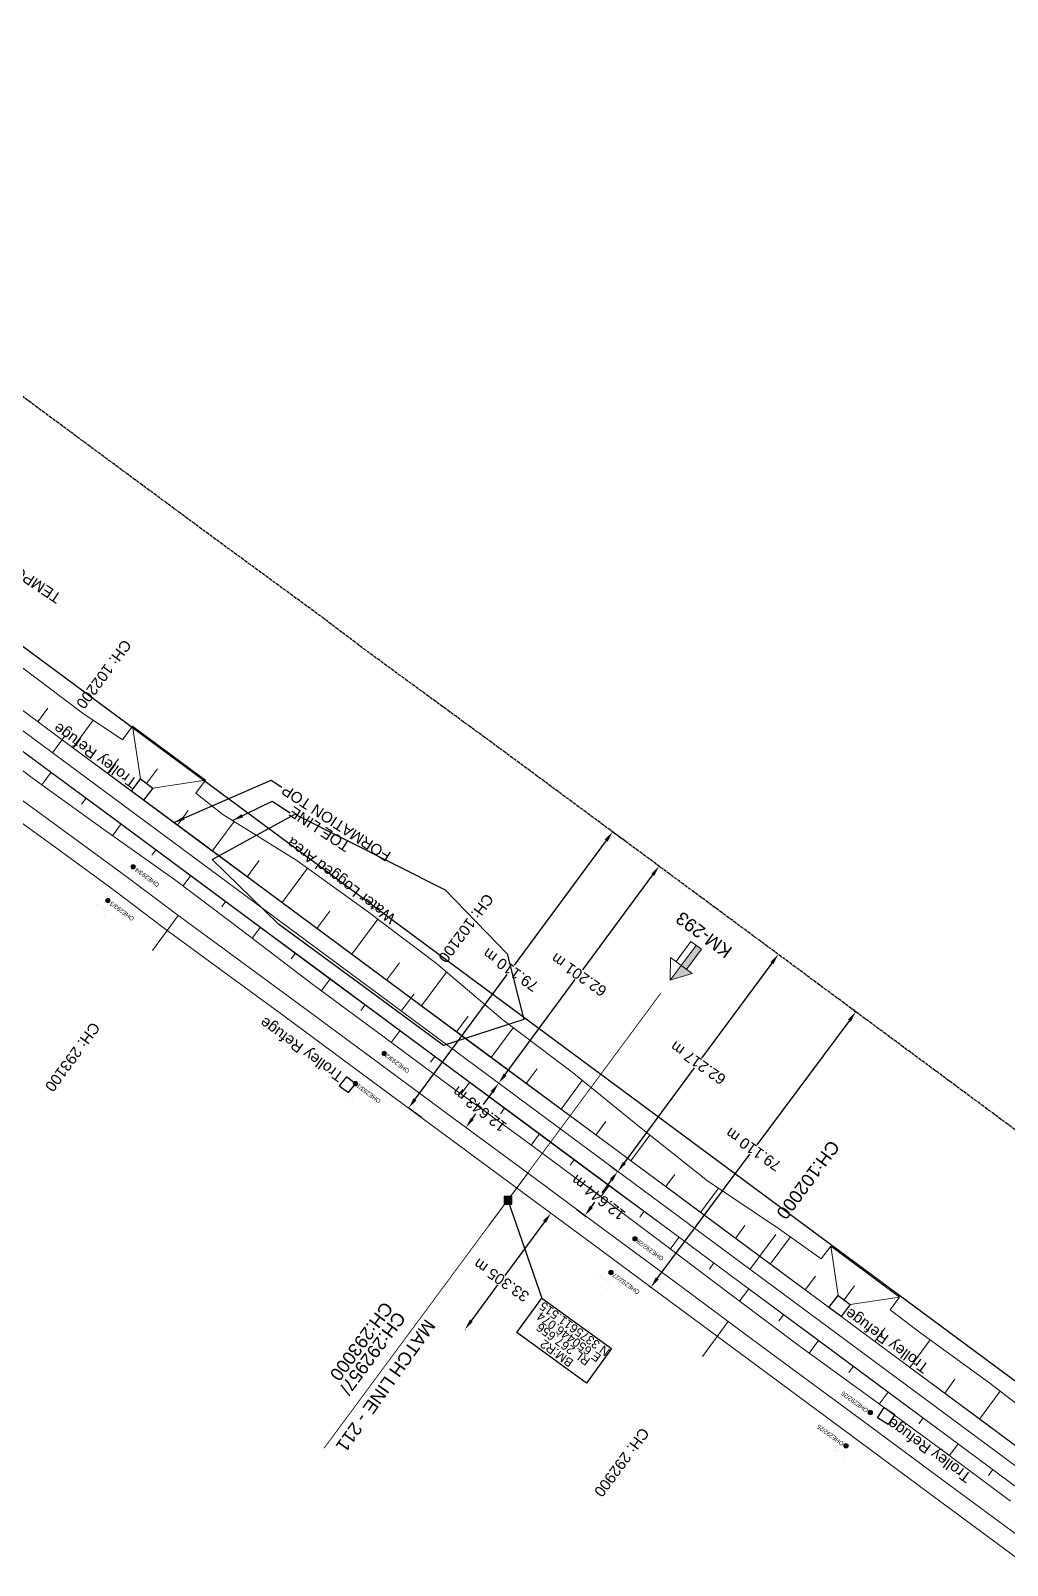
# Model space of a CAD drawing. Header units: metres. Extents: x 644418 to 1306172, y 3366650 to 6747308.
# Drawn here: x 650336.1 to 650561.2, y 3375527.4 to 3375881 of the extents above; entities that cross this region are included whole.
import ezdxf
from ezdxf.enums import TextEntityAlignment as Align

# ---------------------------------------------------------------- set-up
doc = ezdxf.new("R2010")
doc.units = ezdxf.units.M
doc.header["$MEASUREMENT"] = 0
doc.linetypes.add('CENTER', pattern=[2, 1.25, -0.25, 0.25, -0.25])
doc.linetypes.add('PHANTOM2', pattern=[1.25, 0.625, -0.125, 0.125, -0.125, 0.125, -0.125])
doc.layers.get('Defpoints').update_dxf_attribs({"lineweight": 0})
for name, color, linetype in [('Bench_Mark', 7, 'Continuous'), ('DFCC Boundary', 6, 'CENTER'), ('Dimension', 10, 'Continuous'), ('MATCH LINE', 7, 'Continuous'), ('PROPOSED DFCC FORMATION LINE', 187, 'Continuous'), ('PROPOSED FORMATION LINE - PLAN', 187, 'Continuous'), ('STYLEREMARK', 251, 'Continuous'), ('TOPO_TEXT', 251, 'Continuous'), ('Trolley Refuse', 10, 'Continuous'), ('TROLLEY_STAND', 7, 'Continuous'), ('WATER_LOGGED_AREA', 5, 'Continuous')]:
    doc.layers.add(name, color=color, linetype=linetype)
for name, color, linetype, lineweight in [('BOUNDARY DIMENTION', 10, 'Continuous', 0), ('Existing Chainage', 7, 'Continuous', 0), ('Existing IR Track', 143, 'Continuous', 0), ('Existing Railway Boundary', 7, 'CENTER', 0), ('KM STONE', 7, 'Continuous', 0), ('OHE MAST', 8, 'Continuous', 0), ('OHE MAST TEXT', 8, 'Continuous', 0), ('Proposed Chainage', 10, 'Continuous', 0), ('PROPOSED DFCC TOE LINE', 239, 'Continuous', 0), ('PROPOSED DFCC TOE SLOPES', 239, 'Continuous', 0), ('PROPOSED DFCC TRACK', 1, 'Continuous', 0), ('TEMPORARY CONNECTION', 6, 'Continuous', 0)]:
    doc.layers.add(name, color=color, linetype=linetype, lineweight=lineweight)
doc.styles.get("Standard").update_dxf_attribs({"font": 'arial.ttf'})
doc.styles.add('Style-Arial', font='arial.ttf')
doc.dimstyles.new('DIM', dxfattribs={"dimtxt": 2.5, "dimasz": 2.5, "dimexe": 0.18, "dimexo": 0.0625, "dimgap": 0.09, "dimtad": 0, "dimtih": 1, "dimtoh": 1, "dimdec": 3, "dimzin": 0, "dimdsep": 46, "dimtxsty": 'Standard', "dimcen": 0.09, "dimadec": 0, "dimazin": 0, "dimtfac": 1, "dimtdec": 3, "dimtofl": 0, "dimtmove": 0, "dimatfit": 3, "dimfxl": 1, "dimtolj": 1, "dimtzin": 0, "dimarcsym": 0})
doc.dimstyles.new('ISO-25', dxfattribs={"dimtxt": 2.5, "dimasz": 2.5, "dimexe": 1.25, "dimexo": 0.625, "dimtad": 1, "dimtxsty": 'Standard', "dimcen": 2.5, "dimadec": 0, "dimazin": 0, "dimtfac": 1, "dimtmove": 0, "dimatfit": 3, "dimfxl": 1, "dimarcsym": 0})

# ---------------------------------------------------------------- blocks, each defined once
blk = doc.blocks.new('BM')
blk.add_hatch(color=256).paths.add_polyline_path([(-0.88, 0.88), (-0.88, -0.88), (0.88, -0.88), (0.88, 0.88)])
for p, q in [((0.88, 0.88), (-0.88, 0.88)), ((-0.88, 0.88), (-0.88, -0.88)), ((0.88, -0.88), (0.88, 0.88)), ((-0.88, -0.88), (0.88, -0.88))]:
    blk.add_line(p, q)
blk = doc.blocks.new('OHE MAST')
h = blk.add_hatch(color=256)
edge = h.paths.add_edge_path()
edge.add_arc((0, 0), 0.514, 0, 360)
at = {"const_width": 0.01, "flags": 128}
for points in [[(1.5, 3.5), (1.5, 2), (-1.5, 2), (-1.5, 3.5)], [(0, 2), (0, 0)]]:
    blk.add_lwpolyline(points, dxfattribs=at)
blk.add_circle((0, 0), 0.514)
blk = doc.blocks.new('KM POST PLAN')
at = {"extrusion": (0, 0, -1)}
h = blk.add_hatch(color=256, dxfattribs=at)
h.paths.add_polyline_path([(0, -20), (0, -8.47), (3, -8.47), (3, -20)])
h.paths.add_polyline_path([(0, -8.47), (0, 0), (6.25, -8.47), (3, -8.47)], flags=16)
at = {"flags": 128}
for points in [[(0, 0), (-6.25, -8.47), (6.25, -8.47)], [(0, 0), (0, -20)], [(0, 0), (6.25, -8.47)], [(3, -8.47), (3, -20), (-3, -20), (-3, -8.47)]]:
    blk.add_lwpolyline(points, dxfattribs=at)
at = {"style": 'Style-Arial'}
blk.add_attdef('KM-POST', text='', height=6, dxfattribs=at).set_placement((0, -26, -263.95), align=Align.MIDDLE_CENTER)
blk = doc.blocks.new('*D1762')
at = {"layer": 'Defpoints', "color": 0, "transparency": 16777216}
for p in [(650443.93, 3375638.48), (650443.93, 3375638.48), (650436.41, 3375628.32)]:
    blk.add_point(p, dxfattribs=at)
at = {"layer": 'Dimension', "color": 0, "lineweight": -2, "transparency": 16777216}
for p, q in [((650442.45, 3375636.47), (650440.34, 3375633.62)), ((650443.98, 3375638.44), (650444.08, 3375638.37)), ((650437.9, 3375630.33), (650438.71, 3375631.42)), ((650436.46, 3375628.28), (650436.56, 3375628.21))]:
    blk.add_line(p, q, dxfattribs=at)
at = {"layer": 'Dimension', "color": 0, "transparency": 16777216}
for points in [[(650442.11, 3375636.72), (650442.78, 3375636.22), (650443.93, 3375638.48)], [(650437.56, 3375630.58), (650438.23, 3375630.08), (650436.41, 3375628.32)]]:
    blk.add_solid(points, dxfattribs=at)
at = {"layer": 'Dimension', "color": 0, "lineweight": 0, "transparency": 16777216, "insert": (650439.52, 3375632.52), "char_height": 2.5, "attachment_point": 5, "rotation": 142}
blk.add_mtext('\\A1;12.643 m', dxfattribs=at)
blk = doc.blocks.new('*D1730')
at = {"layer": 'Defpoints', "color": 0, "transparency": 16777216}
for p in [(650469.42, 3375619.61), (650471.37, 3375618.17), (650461.9, 3375609.45)]:
    blk.add_point(p, dxfattribs=at)
at = {"layer": 'Dimension', "color": 0, "lineweight": -2, "transparency": 16777216}
for p, q in [((650469.47, 3375619.58), (650471.51, 3375618.07)), ((650469.88, 3375616.17), (650467.74, 3375613.27)), ((650461.95, 3375609.41), (650463.99, 3375607.9)), ((650465.33, 3375610.02), (650466.11, 3375611.07))]:
    blk.add_line(p, q, dxfattribs=at)
at = {"layer": 'Dimension', "color": 0, "transparency": 16777216}
for points in [[(650469.55, 3375616.41), (650470.22, 3375615.92), (650471.37, 3375618.17)], [(650465, 3375610.27), (650465.67, 3375609.77), (650463.85, 3375608.01)]]:
    blk.add_solid(points, dxfattribs=at)
at = {"layer": 'Dimension', "color": 0, "lineweight": 0, "transparency": 16777216, "insert": (650466.92, 3375612.17), "char_height": 2.5, "attachment_point": 5, "rotation": 142}
blk.add_mtext('\\A1;12.644 m', dxfattribs=at)
blk = doc.blocks.new('*D1568')
at = {"layer": 'Defpoints', "color": 0, "linetype": 'ByBlock', "ltscale": 0.5, "transparency": 16777216}
for p in [(650455.98, 3375608.54), (650455.98, 3375608.54), (650436.16, 3375581.78)]:
    blk.add_point(p, dxfattribs=at)
at = {"layer": 'Existing Railway Boundary', "color": 0, "linetype": 'ByBlock', "lineweight": -2, "ltscale": 0.5, "transparency": 16777216}
for p, q in [((650455.93, 3375608.58), (650455.83, 3375608.65)), ((650454.49, 3375606.54), (650445.38, 3375594.22)), ((650437.65, 3375583.78), (650443.75, 3375592.03)), ((650436.21, 3375581.74), (650436.31, 3375581.67))]:
    blk.add_line(p, q, dxfattribs=at)
at = {"layer": 'Existing Railway Boundary', "color": 0, "linetype": 'ByBlock', "ltscale": 0.5, "transparency": 16777216}
for points in [[(650454.16, 3375606.78), (650454.83, 3375606.29), (650455.98, 3375608.54)], [(650437.32, 3375584.03), (650437.99, 3375583.54), (650436.16, 3375581.78)]]:
    blk.add_solid(points, dxfattribs=at)
at = {"layer": 'Existing Railway Boundary', "color": 0, "linetype": 'ByBlock', "ltscale": 0.5, "transparency": 16777216, "insert": (650444.57, 3375593.13), "char_height": 2.5, "attachment_point": 5, "rotation": 145}
blk.add_mtext('\\A1;33.305 m', dxfattribs=at)
blk = doc.blocks.new('*D1627')
at = {"layer": 'BOUNDARY DIMENTION', "color": 0, "lineweight": -2, "transparency": 16777216}
for p, q in [((650506.9, 3375666.17), (650490.72, 3375644.26)), ((650508.44, 3375668.14), (650508.53, 3375668.07)), ((650472.91, 3375620.15), (650489.09, 3375642.06)), ((650471.47, 3375618.1), (650471.56, 3375618.03))]:
    blk.add_line(p, q, dxfattribs=at)
at = {"layer": 'BOUNDARY DIMENTION', "color": 0, "transparency": 16777216}
for points in [[(650506.57, 3375666.42), (650507.24, 3375665.92), (650508.39, 3375668.18)], [(650472.57, 3375620.4), (650473.24, 3375619.9), (650471.42, 3375618.14)]]:
    blk.add_solid(points, dxfattribs=at)
at = {"layer": 'Defpoints', "color": 0, "transparency": 16777216}
for p in [(650508.39, 3375668.18), (650508.39, 3375668.18), (650471.42, 3375618.14)]:
    blk.add_point(p, dxfattribs=at)
at = {"layer": 'BOUNDARY DIMENTION', "color": 0, "transparency": 16777216, "insert": (650489.9, 3375643.16), "char_height": 2.5, "attachment_point": 5, "rotation": 145}
blk.add_mtext('\\A1;62.217 m', dxfattribs=at)
blk = doc.blocks.new('*D1773')
at = {"layer": 'BOUNDARY DIMENTION', "color": 0, "lineweight": -2, "transparency": 16777216}
for p, q in [((650479.43, 3375686.48), (650463.24, 3375664.59)), ((650480.97, 3375688.46), (650481.06, 3375688.39)), ((650445.42, 3375640.49), (650461.61, 3375662.39)), ((650443.98, 3375638.44), (650444.08, 3375638.37))]:
    blk.add_line(p, q, dxfattribs=at)
at = {"layer": 'BOUNDARY DIMENTION', "color": 0, "transparency": 16777216}
for points in [[(650479.1, 3375686.73), (650479.77, 3375686.23), (650480.92, 3375688.49)], [(650445.08, 3375640.74), (650445.75, 3375640.24), (650443.93, 3375638.48)]]:
    blk.add_solid(points, dxfattribs=at)
at = {"layer": 'Defpoints', "color": 0, "transparency": 16777216}
for p in [(650480.92, 3375688.49), (650480.92, 3375688.49), (650443.93, 3375638.48)]:
    blk.add_point(p, dxfattribs=at)
at = {"layer": 'BOUNDARY DIMENTION', "color": 0, "transparency": 16777216, "insert": (650462.43, 3375663.49), "char_height": 2.5, "attachment_point": 5, "rotation": 145}
blk.add_mtext('\\A1;62.201 m', dxfattribs=at)
blk = doc.blocks.new('*D1890')
at = {"layer": 'Defpoints', "color": 0, "linetype": 'Continuous', "ltscale": 0.5, "transparency": 16777216}
for p in [(650525.78, 3375655.3), (650526.26, 3375654.95), (650478.52, 3375591.86)]:
    blk.add_point(p, dxfattribs=at)
at = {"layer": 'DFCC Boundary', "color": 0, "linetype": 'Continuous', "lineweight": -2, "ltscale": 0.5, "transparency": 16777216}
for p, q in [((650525.83, 3375655.27), (650526.4, 3375654.84)), ((650524.76, 3375652.95), (650503.44, 3375624.33)), ((650480.49, 3375593.51), (650501.81, 3375622.13)), ((650478.57, 3375591.82), (650479.14, 3375591.4))]:
    blk.add_line(p, q, dxfattribs=at)
at = {"layer": 'DFCC Boundary', "color": 0, "linetype": 'Continuous', "ltscale": 0.5, "transparency": 16777216}
for points in [[(650524.43, 3375653.2), (650525.1, 3375652.7), (650526.26, 3375654.95)], [(650480.16, 3375593.76), (650480.83, 3375593.26), (650479, 3375591.51)]]:
    blk.add_solid(points, dxfattribs=at)
at = {"layer": 'DFCC Boundary', "color": 0, "linetype": 'Continuous', "ltscale": 0.5, "transparency": 16777216, "insert": (650502.63, 3375623.23), "char_height": 2.5, "attachment_point": 5, "rotation": 145}
blk.add_mtext('\\A1;79.110 m', dxfattribs=at)
blk = doc.blocks.new('*D1894')
at = {"layer": 'Defpoints', "color": 0, "linetype": 'Continuous', "ltscale": 0.5, "transparency": 16777216}
for p in [(650470.2, 3375696.41), (650473.21, 3375694.19), (650426.19, 3375630.57)]:
    blk.add_point(p, dxfattribs=at)
at = {"layer": 'DFCC Boundary', "color": 0, "linetype": 'Continuous', "lineweight": -2, "ltscale": 0.5, "transparency": 16777216}
for p, q in [((650473.16, 3375694.23), (650470.06, 3375696.52)), ((650468.71, 3375694.4), (650447.5, 3375665.7)), ((650424.67, 3375634.8), (650445.88, 3375663.51)), ((650426.14, 3375630.61), (650423.04, 3375632.9))]:
    blk.add_line(p, q, dxfattribs=at)
at = {"layer": 'DFCC Boundary', "color": 0, "linetype": 'Continuous', "ltscale": 0.5, "transparency": 16777216}
for points in [[(650468.38, 3375694.65), (650469.05, 3375694.16), (650470.2, 3375696.41)], [(650424.33, 3375635.05), (650425, 3375634.56), (650423.18, 3375632.79)]]:
    blk.add_solid(points, dxfattribs=at)
at = {"layer": 'DFCC Boundary', "color": 0, "linetype": 'Continuous', "ltscale": 0.5, "transparency": 16777216, "insert": (650446.69, 3375664.6), "char_height": 2.5, "attachment_point": 5, "rotation": 145}
blk.add_mtext('\\A1;79.110 m', dxfattribs=at)

msp = doc.modelspace()

# ---------------------------------------------------------------- linework, layer by layer
at = {"layer": 'DFCC Boundary', "ltscale": 0.5, "flags": 128}
msp.add_lwpolyline([(655695.597, 3371812.1897), (655640.8822, 3371912.823), (655580.0449, 3371996.7158), (655509.7792, 3372062.0857), (655426.9534, 3372113.9756), (655342.6069, 3372167.9462), (655257.8854, 3372221.2222), (655173.2688, 3372275.363), (655087.3459, 3372327.2788), (655002.8598, 3372380.6107), (654914.5097, 3372429.9473), (654741.1355, 3372529.4419), (654650.033, 3372576.4159), (654568.6995, 3372626.155), (654571.9877, 3372630.6369), (654391.4686, 3372756.327), (654377.1337, 3372736.8494), (654004.4289, 3373016.6995), (654007.7887, 3373020.6424), (653690.5739, 3373253.6486), (653690.5425, 3373253.6059), (653433.8132, 3373453.1485), (653440.7668, 3373462.5592), (653208.8394, 3373636.5534), (653216.1698, 3373646.5105), (653142.1983, 3373700.8896), (653053.6963, 3373771.1122), (652994.4341, 3373810.5255), (652929.3691, 3373859.5713), (652860.9168, 3373902.1103), (652749.6028, 3373984.4705), (652631.2396, 3374070.7175), (652636.2281, 3374078.1704), (652537.912, 3374145.7283), (652392.904, 3374241.2711), (652388.7719, 3374235.6812), (652308.569, 3374304.8076), (652315.9256, 3374314.7669), (652103.9815, 3374448.7876), (652083.1937, 3374464.1943), (652072.7494, 3374471.9329), (652052.3219, 3374487.0684), (652038.1897, 3374497.5387), (652024.0173, 3374508.0388), (652009.8347, 3374518.5254), (651995.6683, 3374529), (651981.7515, 3374539.2836), (651967.8828, 3374549.5317), (651954.6903, 3374559.2866), (651941.4997, 3374569.04), (651923.9377, 3374582.0168), (651906.3215, 3374595.0337), (651892.0868, 3374605.5547), (651877.7985, 3374616.1153), (651861.6288, 3374628.0564), (651845.5071, 3374639.9619), (651829.5757, 3374651.7544), (651824.7911, 3374655.296), (651813.6747, 3374663.5244), (651797.4592, 3374675.4968), (651792.6217, 3374679.0685), (651809.3453, 3374701.6999), (651798.0335, 3374710.0518), (651782.3495, 3374721.6444), (651766.6655, 3374733.2369), (651750.5163, 3374745.1875), (651734.3118, 3374757.179), (651717.3274, 3374769.6994), (651700.4625, 3374782.1317), (651684.6001, 3374793.8578), (651668.5938, 3374805.6902), (651652.6806, 3374817.4203), (651636.8173, 3374829.1137), (651620.9269, 3374840.8662), (651604.9647, 3374852.6718), (651588.7459, 3374864.6312), (651572.5882, 3374876.5455), (651556.6943, 3374888.2868), (651540.8409, 3374899.9983), (651524.5553, 3374912.0488), (651508.2568, 3374924.109), (651492.7938, 3374935.5157), (651477.3997, 3374946.8715), (651461.3291, 3374958.7436), (651445.2311, 3374970.6359), (651429.3555, 3374982.3615), (651413.4375, 3374994.1184), (651396.6322, 3375006.522), (651379.7761, 3375018.963), (651363.6644, 3375030.8565), (651352.7728, 3375038.8965), (651331.6522, 3375054.4784), (651315.7738, 3375066.1947), (651299.7306, 3375078.0412), (651283.6239, 3375089.9346), (651273.9044, 3375097.1057), (651264.2377, 3375104.2378), (651243.4187, 3375119.6324), (651222.5077, 3375135.095), (651201.5462, 3375150.5784), (651180.4926, 3375166.1298), (651161.7365, 3375179.9701), (651143.0969, 3375193.7244), (651126.6442, 3375205.9373), (651110.0563, 3375218.2505), (651088.7204, 3375233.9244), (651067.5473, 3375249.4788), (651049.4448, 3375262.8672), (651031.0656, 3375276.4601), (651013.3004, 3375289.5618), (650995.6557, 3375302.5748), (650975.556, 3375317.4171), (650955.4878, 3375332.2363), (650948.8014, 3375337.1771), (650951.4372, 3375340.7501), (650937.0874, 3375351.3535), (650916.0918, 3375366.8677), (650897.9224, 3375380.2929), (650879.805, 3375393.6796), (650866.8386, 3375403.2309), (650853.9116, 3375412.7532), (650835.5886, 3375426.289), (650817.2946, 3375439.8035), (650797.968, 3375454.1206), (650778.7222, 3375468.3781), (650760.7655, 3375481.6337), (650742.8011, 3375494.8949), (650723.0807, 3375509.4255), (650703.3693, 3375523.9495), (650688.6613, 3375534.8372), (650673.8463, 3375545.804), (650653.7938, 3375560.6295), (650633.6894, 3375575.4932), (650612.6421, 3375591.0542), (650592.0153, 3375606.3042), (650570.0328, 3375622.5591), (650548.5001, 3375638.4814), (650530.5234, 3375651.793), (650512.3606, 3375665.2423), (650494.7465, 3375678.2665), (650476.9008, 3375691.462), (650459.2976, 3375704.4721), (650441.3132, 3375717.7633), (650427.1261, 3375728.1319), (650413.8099, 3375737.864), (650402.677, 3375746.2697), (650389.8486, 3375755.6668), (650377.7322, 3375764.5425), (650360.7275, 3375777.1141), (650343.7744, 3375789.6482), (650325.0342, 3375803.5254), (650306.3109, 3375817.39), (650287.6225, 3375831.2124), (650268.717, 3375845.1957), (650250.337, 3375858.8009), (650231.8256, 3375872.5033), (650215.4559, 3375884.6355), (650199.261, 3375896.6381), (650189.9351, 3375903.5429), (650184.6476, 3375907.4517), (650170.3331, 3375918.0338), (650153.2211, 3375930.7288), (650135.9365, 3375943.5518), (650119.2313, 3375955.9159), (650102.3769, 3375968.3905), (650085.2738, 3375981.0461), (650068.2078, 3375993.6742), (650052.7787, 3376005.1011), (650037.4384, 3376016.4621), (650022.1728, 3376027.766), (650006.9632, 3376039.0283), (649974.7512, 3376062.8762), (649961.4537, 3376072.7117), (649948.2091, 3376082.508), (649944.476, 3376085.2722), (649918.728, 3376050.5341), (649909.4316, 3376057.4177), (649896.4092, 3376067.0604), (649893.7832, 3376069.0128), (649891.1645, 3376070.9437), (649888.4639, 3376072.9569), (649875.744, 3376082.3694), (649867.5551, 3376088.4016), (649853.4118, 3376098.8745), (649839.2513, 3376109.3603), (649829.0749, 3376116.9005), (649827.2194, 3376118.2675), (649818.0867, 3376125.0366), (649808.8566, 3376131.8779), (649793.2502, 3376143.4201), (649777.6288, 3376154.9733), (649763.6321, 3376165.3144), (649749.5741, 3376175.7007), (649733.9228, 3376187.2754), (649718.3343, 3376198.8036), (649705.3241, 3376208.4391), (649692.3703, 3376218.0327), (649678.0208, 3376228.6769), (649663.5747, 3376239.3366), (649646.4625, 3376252.0623), (649634.6272, 3376260.744), (649624.9192, 3376267.9946), (649615.0208, 3376275.3876), (649599.9831, 3376286.4834), (649588.9857, 3376294.598), (649590.032, 3376296.0132), (649586.1685, 3376298.8639), (649569.3593, 3376311.3207), (649552.641, 3376323.7102), (649537.2353, 3376335.0739), (649521.9792, 3376346.327), (649506.2408, 3376358.0035), (649490.3575, 3376369.7875), (649475.7578, 3376380.5673), (649461.1933, 3376391.3211), (649445.4753, 3376402.9572), (649429.8494, 3376414.5253), (649414.4906, 3376425.9209), (649378.3483, 3376452.6365), (649368.4603, 3376459.9984), (649352.6509, 3376471.6682), (649336.6992, 3376483.4434), (649322.3941, 3376494.1037), (649307.6557, 3376505.0862), (649290.8736, 3376517.4208), (649273.972, 3376529.8435), (649258.1992, 3376541.4854), (649242.2966, 3376553.2232), (649226.5432, 3376564.8634), (649210.8826, 3376576.435), (649195.2207, 3376588.0769), (649179.5326, 3376599.7383), (649164.9134, 3376610.5118), (649150.5177, 3376621.1205), (649135.415, 3376632.3287), (649120.2337, 3376643.5954), (649107.8929, 3376652.6743), (649095.5927, 3376661.7234), (649079.5687, 3376673.5769), (649063.4846, 3376685.4748), (649046.5651, 3376697.9756), (649029.6506, 3376710.4727), (649013.3465, 3376722.5351), (648996.9805, 3376734.6431), (648980.3936, 3376746.8979), (648963.6626, 3376759.259), (648946.7453, 3376771.7643), (648929.6945, 3376784.3682), (648913.5118, 3376796.3614), (648897.2206, 3376808.435), (648876.2496, 3376823.9678), (648855.1325, 3376839.6089), (648839.3985, 3376851.2044), (648823.6596, 3376862.8037), (648806.187, 3376875.7235), (648788.7814, 3376888.5937), (648772.4766, 3376900.6763), (648756.1277, 3376912.7915), (648748.6058, 3376918.3049), (648733.321, 3376929.6306), (648718.1841, 3376940.8501), (648694.1574, 3376958.9078), (648686.9154, 3376964.1595), (648685.9321, 3376964.8321), (648667.95, 3376978.2197), (648649.3198, 3376992.1471), (648633.5557, 3377003.8368), (648617.684, 3377015.6038), (648613.3865, 3377018.7718), (648613.1308, 3377018.4261), (648605.39, 3377024.1325), (648593.439, 3377032.9404), (648576.5994, 3377045.3816), (648559.8787, 3377057.7351), (648542.9247, 3377070.3132), (648525.9483, 3377082.908), (648511.3109, 3377093.7409), (648496.5572, 3377104.6599), (648477.562, 3377118.7172), (648458.5464, 3377132.7896), (648451.3349, 3377138.2101), (648435.5918, 3377149.862), (648422.1096, 3377159.9046), (648408.3664, 3377170.0637), (648394.6863, 3377180.1761), (648381.6588, 3377189.818), (648368.6059, 3377199.4787), (648354.1188, 3377210.196), (648339.6473, 3377220.9017), (648325.8166, 3377231.1386), (648311.9735, 3377241.3853), (648297.2469, 3377252.2824), (648283.6168, 3377262.3688), (648282.6002, 3377260.9951), (648281.5015, 3377261.8082), (648268.446, 3377271.4578), (648255.3849, 3377281.1115), (648243.3023, 3377290.0413), (648231.5826, 3377298.7116), (648230.1246, 3377299.843), (648216.137, 3377310.1827), (648202.3989, 3377320.3379), (648187.9045, 3377331.0225), (648173.4524, 3377341.7035), (648159.964, 3377351.7009), (648146.3755, 3377361.7726), (648132.3698, 3377372.1252), (648118.3132, 3377382.5155), (648104.5683, 3377392.6752), (648090.8453, 3377402.8186), (648079.0331, 3377411.5788), (648067.1746, 3377420.3734), (648052.1864, 3377431.461), (648037.1291, 3377442.5999), (648023.4384, 3377452.7367), (648009.6421, 3377462.9518), (647998.5681, 3377471.1475), (647977.6651, 3377486.6371), (647970.8013, 3377491.7424), (647954.3046, 3377504.0127), (647940.5645, 3377514.1537), (647927.1436, 3377524.0583), (647912.5029, 3377534.9198), (647897.7662, 3377545.8524), (647883.3488, 3377556.5286), (647868.9785, 3377567.1699), (647855.3948, 3377577.2425), (647841.7032, 3377587.3948), (647828.8284, 3377596.8277), (647815.9828, 3377606.2395), (647798.869, 3377618.9232), (647787.996, 3377626.9816), (647769.1212, 3377640.9619), (647756.6675, 3377650.183), (647742.624, 3377660.5991), (647728.5049, 3377671.0713), (647713.635, 3377682.0926), (647698.699, 3377693.1628), (647681.9918, 3377705.517), (647665.4025, 3377717.7839), (647652.0515, 3377727.6811), (647638.8028, 3377737.5025), (647625.2604, 3377747.546), (647611.724, 3377757.585), (647601.846, 3377764.9047), (647586.5632, 3377776.2354), (647574.9107, 3377784.8659), (647552.1318, 3377801.7377), (647544.5766, 3377807.3492), (647531.2096, 3377817.2774), (647518.7824, 3377826.4783), (647506.3678, 3377835.6698), (647493.0662, 3377845.5438), (647479.7149, 3377855.4547), (647466.3541, 3377865.3556), (647452.9886, 3377875.26), (647440.1702, 3377884.755), (647427.3392, 3377894.2595), (647421.9004, 3377898.2902), (647422.4016, 3377898.9655), (647413.1507, 3377905.8213), (647398.5546, 3377916.6386), (647385.2867, 3377926.4568), (647372.1159, 3377936.2032), (647357.4127, 3377947.1112), (647351.2811, 3377951.6601), (647330.0092, 3377967.4105), (647317.4471, 3377976.6964), (647304.414, 3377986.3606), (647291.335, 3377996.0589), (647278.7541, 3378005.3917), (647266.0777, 3378014.7954), (647252.9457, 3378024.4462), (647239.9839, 3378033.9719), (647225.7512, 3378044.5255), (647211.5179, 3378055.0796), (647196.511, 3378066.208), (647181.4966, 3378077.3419), (647167.7872, 3378087.5064), (647154.0498, 3378097.6917), (647140.7668, 3378107.5414), (647127.4862, 3378117.3893), (647113.2521, 3378127.9375), (647099.0375, 3378138.4713), (647085.0268, 3378148.8592), (647070.9977, 3378159.2608), (647056.5444, 3378169.9697), (647042.0873, 3378180.6814), (647027.5624, 3378191.4464), (647013.0728, 3378202.1851), (646999.864, 3378211.9684), (646986.6741, 3378221.7376), (646973.6148, 3378231.4185), (646960.4875, 3378241.1499), (646945.7953, 3378252.0414), (646931.0256, 3378262.9902), (646930.6274, 3378263.2852), (646951.9475, 3378292.0562)], dxfattribs=at)
at = {"layer": 'Existing Chainage', "color": 0, "linetype": 'Continuous', "lineweight": 13, "flags": 128}
for points in [[(650364.2029, 3375669.0399), (650370.1144, 3375677.1056)], [(650441.7036, 3375605.7398), (650450.6277, 3375617.7964)], [(650490.887, 3375575.5648), (650496.8348, 3375583.6037)]]:
    msp.add_lwpolyline(points, dxfattribs=at)
at = {"layer": 'Existing IR Track', "flags": 128}
for points in [[(650332.2374, 3375705.1021), (650345.6382, 3375695.2738), (650358.3057, 3375685.9832), (650369.366, 3375677.6529), (650382.975, 3375667.6797), (650396.8772, 3375657.4917), (650414.8076, 3375644.2656), (650432.2636, 3375631.3891), (650450.245, 3375618.0796), (650467.602, 3375605.2323), (650485.9773, 3375591.6368), (650504.292, 3375578.0863), (650525.5467, 3375562.3919), (650547.7579, 3375545.9911), (650568.1892, 3375530.8996)], [(650330.8425, 3375700.8261), (650343.0993, 3375691.8476), (650355.4653, 3375682.7892), (650366.6327, 3375674.3574), (650380.4468, 3375664.2614), (650394.4639, 3375654.0171), (650412.279, 3375640.851), (650429.8808, 3375627.8419), (650447.7124, 3375614.657), (650465.3264, 3375601.6328), (650483.4453, 3375588.2159), (650501.4219, 3375574.9044), (650522.9974, 3375558.9504), (650544.9799, 3375542.6955), (650565.6116, 3375527.4419)]]:
    msp.add_lwpolyline(points, dxfattribs=at)
at = {"layer": 'MATCH LINE', "linetype": 'PHANTOM2', "ltscale": 15, "const_width": 0.2}
msp.add_lwpolyline([(650481.2569, 3375659.1767), (650403.7039, 3375554.4017)], dxfattribs=at)
at = {"layer": 'Proposed Chainage', "lineweight": 0, "flags": 128}
for points in [[(650344.0731, 3375718.6111), (650341.0985, 3375714.5922)], [(650424.4521, 3375659.1198), (650421.4775, 3375655.1009)], [(650507.8057, 3375603.6474), (650501.8565, 3375595.6095)]]:
    msp.add_lwpolyline(points, dxfattribs=at)
at = {"layer": 'PROPOSED DFCC FORMATION LINE', "lineweight": 0, "flags": 128}
for points in [[(650568.3907, 3375551.0307), (650552.3149, 3375562.929), (650536.2391, 3375574.8272), (650520.1633, 3375586.7255), (650504.0875, 3375598.6238), (650488.0117, 3375610.522), (650471.9359, 3375622.4203), (650455.8601, 3375634.3185), (650439.7843, 3375646.2168), (650423.7085, 3375658.1151), (650407.6327, 3375670.0133), (650391.5569, 3375681.9116), (650375.4811, 3375693.8099), (650359.4053, 3375705.7081), (650343.3295, 3375717.6064), (650327.2537, 3375729.5046)], [(650327.2834, 3375729.5448), (650343.3592, 3375717.6466), (650359.435, 3375705.7483), (650375.5108, 3375693.85), (650391.5866, 3375681.9518), (650407.6624, 3375670.0535), (650423.7382, 3375658.1553), (650439.814, 3375646.257), (650455.8898, 3375634.3587), (650471.9656, 3375622.4605), (650488.0414, 3375610.5622), (650504.1172, 3375598.6639), (650520.193, 3375586.7657), (650536.2688, 3375574.8674), (650552.3446, 3375562.9692), (650568.4204, 3375551.0709)], [(650563.8991, 3375544.9621), (650547.8233, 3375556.8604), (650531.7475, 3375568.7586), (650515.6717, 3375580.6569), (650499.5959, 3375592.5551), (650483.5201, 3375604.4534), (650467.4443, 3375616.3517), (650451.3685, 3375628.2499), (650435.2927, 3375640.1482), (650419.2169, 3375652.0465), (650403.1411, 3375663.9447), (650387.0653, 3375675.843), (650370.9895, 3375687.7412), (650354.9137, 3375699.6395), (650338.8379, 3375711.5378), (650322.7621, 3375723.436)], [(650563.9288, 3375545.0023), (650547.853, 3375556.9005), (650531.7772, 3375568.7988), (650515.7014, 3375580.6971), (650499.6256, 3375592.5953), (650483.5498, 3375604.4936), (650467.474, 3375616.3919), (650451.3982, 3375628.2901), (650435.3224, 3375640.1884), (650419.2466, 3375652.0866), (650403.1708, 3375663.9849), (650387.095, 3375675.8832), (650371.0192, 3375687.7814), (650354.9434, 3375699.6797), (650338.8676, 3375711.578), (650322.7918, 3375723.4762)]]:
    msp.add_lwpolyline(points, dxfattribs=at)
at = {"layer": 'PROPOSED DFCC TOE LINE', "lineweight": 0, "flags": 128}
for points in [[(650332.0043, 3375735.9232), (650347.9346, 3375723.8284), (650357.2538, 3375717.6375), (650359.5759, 3375720.7748), (650376.3944, 3375708.3269), (650374.1537, 3375705.2995), (650380.3843, 3375700.4347), (650397.4108, 3375689.8209), (650413.6399, 3375678.1298), (650429.5893, 3375666.0607), (650444.8677, 3375653.0851), (650460.8484, 3375641.0584), (650476.389, 3375628.437), (650492.0529, 3375615.9822), (650508.6915, 3375604.8443), (650518.2971, 3375598.0166)], [(650561.8823, 3375542.2372), (650545.8621, 3375554.2106), (650529.6886, 3375565.9769), (650513.5211, 3375577.7512), (650497.4944, 3375589.7158), (650481.5351, 3375601.7715), (650465.5575, 3375613.8024), (650449.4764, 3375625.6936), (650433.2956, 3375637.45), (650417.2192, 3375649.3474), (650401.143, 3375661.2451), (650385.2259, 3375673.3579), (650369.2703, 3375685.4185), (650352.9125, 3375696.9357), (650336.7054, 3375708.6565), (650320.7524, 3375720.7208)], [(650518.2971, 3375598.0166), (650520.4611, 3375600.9404), (650536.3006, 3375589.2171), (650534.1431, 3375586.3021)], [(650534.1431, 3375586.3021), (650540.9196, 3375581.1511), (650557.1072, 3375569.4039), (650572.9689, 3375557.2164)]]:
    msp.add_lwpolyline(points, dxfattribs=at)
at = {"layer": 'PROPOSED DFCC TOE SLOPES', "linetype": 'Continuous', "lineweight": 0, "flags": 128}
for points in [[(650337.7455, 3375721.7393), (650340.0733, 3375724.8844)], [(650345.7834, 3375715.7901), (650350.4808, 3375722.1369)], [(650361.3956, 3375708.5893), (650359.5759, 3375720.7748)], [(650353.8213, 3375709.841), (650356.3212, 3375713.2187)], [(650362.8023, 3375707.5482), (650365.3022, 3375710.9259)], [(650340.8308, 3375710.1249), (650338.6846, 3375707.2252)], [(650364.2089, 3375706.5071), (650376.3944, 3375708.3269)], [(650348.8687, 3375704.1758), (650347.8284, 3375702.7703)], [(650369.8971, 3375697.9427), (650372.402, 3375701.3271)], [(650356.9066, 3375698.2267), (650354.9101, 3375695.5292)], [(650377.935, 3375691.9936), (650382.9834, 3375698.8145)], [(650364.9445, 3375692.2775), (650364.0168, 3375691.0241)], [(650385.9729, 3375686.0445), (650388.7348, 3375689.7761)], [(650372.9824, 3375686.3284), (650371.2188, 3375683.9456)], [(650394.0108, 3375680.0954), (650399.8882, 3375688.0363)], [(650381.0203, 3375680.3793), (650380.1085, 3375679.1473)], [(650402.0487, 3375674.1462), (650405.0257, 3375678.1685)], [(650410.0866, 3375668.1971), (650416.0745, 3375676.2874)], [(650389.0582, 3375674.4301), (650387.1697, 3375671.8786)], [(650397.0961, 3375668.481), (650396.1122, 3375667.1516)], [(650418.1245, 3375662.248), (650421.0869, 3375666.2504)], [(650405.134, 3375662.5319), (650403.1062, 3375659.7921)], [(650426.1624, 3375656.2988), (650431.9215, 3375664.08)], [(650413.1719, 3375656.5828), (650412.1581, 3375655.213)], [(650421.2098, 3375650.6336), (650419.1825, 3375647.8945)], [(650434.2003, 3375650.3497), (650436.8805, 3375653.971)], [(650442.2382, 3375644.4006), (650447.3071, 3375651.2493)], [(650429.2477, 3375644.6845), (650428.2342, 3375643.3151)], [(650450.2761, 3375638.4514), (650452.7868, 3375641.8437)], [(650437.2856, 3375638.7354), (650435.2716, 3375636.0143)], [(650458.314, 3375632.5023), (650463.2207, 3375639.1318)], [(650445.3235, 3375632.7862), (650444.3428, 3375631.4612)], [(650466.3519, 3375626.5532), (650468.6714, 3375629.6871)], [(650453.3614, 3375626.8371), (650451.4403, 3375624.2415)], [(650474.3898, 3375620.604), (650478.7801, 3375626.5358)], [(650461.3993, 3375620.888), (650460.44, 3375619.5919)], [(650482.4277, 3375614.6549), (650484.5198, 3375617.4816)], [(650469.4372, 3375614.9388), (650467.5087, 3375612.3332)], [(650490.4656, 3375608.7058), (650494.5927, 3375614.282)], [(650477.4751, 3375608.9897), (650476.4863, 3375607.6537)], [(650498.5035, 3375602.7567), (650500.7078, 3375605.7349)], [(650485.513, 3375603.0406), (650483.4841, 3375600.2993)], [(650506.5414, 3375596.8075), (650511.1803, 3375603.0752)], [(650522.1536, 3375589.6067), (650520.4611, 3375600.9404)], [(650493.5509, 3375597.0914), (650492.5073, 3375595.6814)], [(650514.5793, 3375590.8584), (650516.9559, 3375594.0695)], [(650501.5888, 3375591.1423), (650499.4516, 3375588.2547)], [(650523.5603, 3375588.5656), (650525.9369, 3375591.7767)], [(650524.9669, 3375587.5245), (650536.3006, 3375589.2171)], [(650509.6267, 3375585.1932), (650508.5458, 3375583.7328)], [(650530.6551, 3375578.9601), (650533.0218, 3375582.1578)], [(650517.6646, 3375579.2441), (650515.4955, 3375576.3133)], [(650538.693, 3375573.011), (650543.3906, 3375579.358)], [(650525.7025, 3375573.2949), (650524.6409, 3375571.8605)], [(650546.7309, 3375567.0619), (650549.1076, 3375570.2731)], [(650533.7404, 3375567.3458), (650531.6637, 3375564.54)], [(650554.7688, 3375561.1127), (650559.5284, 3375567.5435)], [(650541.7783, 3375561.3967), (650540.7644, 3375560.0267)], [(650549.8162, 3375555.4475), (650547.8185, 3375552.7484)], [(650557.8541, 3375549.4984), (650556.8413, 3375548.1301)]]:
    msp.add_lwpolyline(points, dxfattribs=at)
at = {"layer": 'PROPOSED DFCC TRACK', "color": 12, "flags": 128}
msp.add_lwpolyline([(652051.8841, 3374457.8117), (651483.1316, 3374869.9633), (651480.0951, 3374872.1638), (651477.0587, 3374874.3645), (651474.0227, 3374876.5656), (651470.9871, 3374878.7673), (651467.952, 3374880.9698), (651464.9177, 3374883.1733), (651461.8843, 3374885.3781), (651458.8519, 3374887.5843, -0.00144677), (651426.1699, 3374911.5196), (651423.1515, 3374913.7448), (651420.1341, 3374915.9715), (651417.1177, 3374918.1993), (651414.1019, 3374920.4282), (651411.0868, 3374922.6578), (651408.0721, 3374924.8881), (651405.0578, 3374927.1188), (651402.0435, 3374929.3497), (646816.8315, 3378323.0253)], format="xyb", dxfattribs=at)
at = {"layer": 'STYLEREMARK'}
msp.add_line((650446.074, 3375611.515), (650453.9103, 3375588.9973), dxfattribs=at)
at = {"layer": 'STYLEREMARK', "linetype": 'Continuous'}
msp.add_lwpolyline([(650448.1475, 3375581.0707), (650453.9103, 3375588.9973), (650469.9252, 3375577.3542), (650464.1625, 3375569.4276)], close=True, dxfattribs=at)
at = {"layer": 'TEMPORARY CONNECTION', "lineweight": 30, "flags": 128}
msp.add_lwpolyline([(649875.1433, 3376059.4619, 0.02078817), (649913.3305, 3376033.5833), (650035.246, 3375958.1608, -0.02078817), (650073.4332, 3375932.2822), (651423.4635, 3374933.0776, 0.00251821), (651480.3487, 3374891.4167), (651686.0505, 3374742.3529, -0.02078817), (651722.2466, 3374713.7556), (651830.9367, 3374620.2908, 0.02078817), (651867.1327, 3374591.6935)], format="xyb", dxfattribs=at)
at = {"layer": 'Trolley Refuse'}
for points in [[(650362.1267, 3375703.6939), (650359.3134, 3375705.7761), (650361.3956, 3375708.5893), (650364.2089, 3375706.5071)], [(650522.8847, 3375584.7113), (650520.0714, 3375586.7935), (650522.1536, 3375589.6067), (650524.9669, 3375587.5245)]]:
    msp.add_lwpolyline(points, close=True, dxfattribs=at)
at = {"layer": 'TROLLEY_STAND', "linetype": 'Continuous'}
for points in [[(650410.97, 3375638.392, 268.257), (650408.842, 3375639.986, 268.242), (650407.198, 3375637.927, 268.271), (650409.326, 3375636.333, 268.271)], [(650535.256, 3375562.198, 268.233), (650533.723, 3375559.863, 268.266), (650531.221, 3375561.428, 268.233), (650532.7541, 3375563.7632, 268.233)]]:
    msp.add_polyline3d(points, close=True, dxfattribs=at)
at = {"layer": 'WATER_LOGGED_AREA', "linetype": 'Continuous'}
msp.add_polyline3d([(650377.902, 3375690.071, 264.953), (650396.951, 3375700.478, 265.597), (650431.622, 3375683.076, 265.383), (650445.887, 3375668.301, 265.537), (650449.775, 3375653.1586, 265.015), (650431.229, 3375647.153, 266.068), (650412.7857, 3375660.7475, 266.1081), (650393.2031, 3375675.1452, 266.0972)], close=True, dxfattribs=at)

# ---------------------------------------------------------------- block references
at = {"layer": 'Bench_Mark'}
msp.add_blockref('BM', (650446.074, 3375611.515, 267.891), dxfattribs=at)
at = {"layer": 'KM STONE'}
ref = msp.add_blockref('KM POST PLAN', (650483.5033, 3375662.2117), dxfattribs=dict(at, xscale=0.4999999999999999, yscale=0.4999999999999999, zscale=0.4999999999999999, rotation=143.4916813243746))
ref.add_attrib('KM-POST', 'KM-293', dxfattribs={"layer": '0', "height": 3, "rotation": 143.491681, "style": 'Style-Arial'}).set_placement((650491.2375, 3375672.6607), align=Align.MIDDLE_CENTER)
at = {"layer": 'OHE MAST', "color": 2, "rotation": 143.3908318566117}
for p in [(650359.699, 3375688.37), (650353.896, 3375680.573), (650417.575, 3375645.33), (650410.937, 3375638.383), (650475.351, 3375602.645), (650469.831, 3375594.882), (650529.604, 3375562.626), (650523.99, 3375554.974)]:
    msp.add_blockref('OHE MAST', p, dxfattribs=at)

# ---------------------------------------------------------------- texts
at = {"layer": 'Existing Chainage', "color": 0, "linetype": 'Continuous', "lineweight": 0, "attachment_point": 6, "line_spacing_factor": 0.6, "style": 'Style-Arial'}
for s, insert, char_height, rotation in [('CH: 293100', (650340.2209, 3375637.0238), 2.5, 233.761357), ('CH:293000', (650406.0104, 3375570.5026), 3, 233.491681), ('CH:292957/', (650408.217, 3375567.2955), 3, 233.491681), ('CH: 292900', (650466.761, 3375543.657), 2.5, 233.503319)]:
    msp.add_mtext(s, dxfattribs=dict(at, insert=insert, char_height=char_height, rotation=rotation))
at = {"layer": 'MATCH LINE', "linetype": 'Continuous'}
msp.add_text('MATCH LINE - 211', height=3, rotation=234.693137, dxfattribs=at).set_placement((650427.1212, 3375584.3878))
at = {"layer": 'OHE MAST TEXT'}
for s, p in [('OHE293/4', (650362.9293, 3375685.9233)), ('OHE293/3', (650357.1263, 3375678.1263)), ('OHE293/2', (650420.6063, 3375643.0576)), ('OHE293/1', (650413.9683, 3375636.1106)), ('OHE292/28', (650478.829, 3375600.0643)), ('OHE292/27', (650473.309, 3375592.3013)), ('OHE292/26', (650525.987, 3375565.064)), ('OHE292/25', (650520.373, 3375557.412))]:
    msp.add_text(s, height=1, rotation=144, dxfattribs=at).set_placement(p, align=Align.MIDDLE_CENTER)
at = {"layer": 'Proposed Chainage', "lineweight": 0, "attachment_point": 6, "rotation": 233.493563, "line_spacing_factor": 0.6, "style": 'Style-Arial'}
for s, insert, char_height in [('CH: 102200', (650347.4009, 3375725.2343), 2.5), ('CH: 102100', (650430.8673, 3375666.7078), 2.5), ('CH:102000', (650508.9308, 3375607.712), 3)]:
    msp.add_mtext(s, dxfattribs=dict(at, insert=insert, char_height=char_height))
at = {"layer": 'PROPOSED DFCC TOE LINE', "lineweight": 0}
msp.add_text('TOE LINE', height=2.5, rotation=146.885789, dxfattribs=at).set_placement((650396.6848, 3375702.4422), align=Align.RIGHT)
at = {"layer": 'PROPOSED FORMATION LINE - PLAN', "lineweight": 0}
msp.add_text('FORMATION TOP', height=2.5, rotation=146.885789, dxfattribs=at).set_placement((650394.9859, 3375707.4216), align=Align.RIGHT)
at = {"layer": 'STYLEREMARK'}
for s, p in [('N 3375611.515', (650461.4275, 3375581.8694)), ('E 650446.074', (650460.1189, 3375580.0236)), ('RL 267.656', (650458.8103, 3375578.3251)), ('BM:R2', (650457.3175, 3375576.2585))]:
    msp.add_text(s, height=2, rotation=143.98234, dxfattribs=at).set_placement(p, align=Align.MIDDLE_CENTER)
at = {"layer": 'TEMPORARY CONNECTION', "style": 'Style-Arial'}
msp.add_text('TEMPORARY CONNECTION', height=2.5, rotation=146.40432, dxfattribs=at).set_placement((650304.6034, 3375776.7373), align=Align.RIGHT)
at = {"layer": 'TOPO_TEXT', "color": 5}
msp.add_text('Water Logged Area', height=2.5, rotation=142.852901, dxfattribs=at).set_placement((650420.4287, 3375676.976))
at = {"layer": 'TOPO_TEXT'}
for p in [(650408.4735, 3375640.6268), (650553.1198, 3375548.2905)]:
    msp.add_text('Trolley Refuge', height=2.5, rotation=144.3341, dxfattribs=at).set_placement(p)
at = {"layer": 'Trolley Refuse', "style": 'Style-Arial'}
for p in [(650360.8571, 3375708.3414), (650543.3106, 3375573.4667)]:
    msp.add_text('Trolley Refuge', height=2.5, rotation=144, dxfattribs=at).set_placement(p)

# ---------------------------------------------------------------- dimensions: what is measured, and where the dimension line sits
at = {"layer": 'BOUNDARY DIMENTION'}
for p1, p2, picture, middle in [((650443.933, 3375638.4808), (650480.9172, 3375688.4922), '*D1773', (650462.4251, 3375663.4865)), ((650471.4198, 3375618.1368), (650508.3864, 3375668.1809), '*D1627', (650489.9031, 3375643.1589))]:
    dim = msp.add_aligned_dim(p1=p1, p2=p2, distance=0, dimstyle='DIM', override={"dimpost": ' m'}, dxfattribs=at)
    dim.commit()
    dim.dimension.update_dxf_attribs({"geometry": picture, "text_midpoint": middle, "text_rotation": 145})
at = {"layer": 'DFCC Boundary', "linetype": 'Continuous', "ltscale": 0.5}
for p1, p2, distance, picture, middle in [((650426.1896, 3375630.57), (650473.2096, 3375694.1901), 3.7424, '*D1894', (650446.69, 3375664.6044)), ((650478.5242, 3375591.8599), (650525.782, 3375655.304), -0.5903, '*D1890', (650502.6265, 3375623.2293))]:
    dim = msp.add_aligned_dim(p1=p1, p2=p2, distance=distance, dimstyle='DIM', override={"dimpost": ' m', "dimtmove": 2}, dxfattribs=at)
    dim.commit()
    dim.dimension.update_dxf_attribs({"geometry": picture, "text_midpoint": middle, "text_rotation": 145})
at = {"layer": 'Dimension', "color": 10, "lineweight": 0}
for base, p1, p2, picture, middle in [((650443.9328, 3375638.4809), (650436.4115, 3375628.3189), (650443.9328, 3375638.4809), '*D1762', (650439.5227, 3375632.5225)), ((650471.3686, 3375618.1747), (650461.902, 3375609.4513), (650469.4238, 3375619.6141), '*D1730', (650466.9233, 3375612.1687))]:
    dim = msp.add_linear_dim(base=base, p1=p1, p2=p2, angle=53.493563, dimstyle='DIM', override={"dimpost": ' m'}, dxfattribs=at)
    dim.commit()
    dim.dimension.update_dxf_attribs({"geometry": picture, "text_midpoint": middle, "dimtype": 129, "text_rotation": 142})
at = {"layer": 'Existing Railway Boundary', "linetype": 'ByBlock', "ltscale": 0.5}
dim = msp.add_linear_dim(base=(650455.9786, 3375608.5447), p1=(650436.1643, 3375581.7752), p2=(650455.9786, 3375608.5447), angle=53.491701, dimstyle='DIM', override={"dimpost": ' m', "dimtmove": 2}, dxfattribs=at)
dim.commit()
dim.dimension.update_dxf_attribs({"geometry": '*D1568', "text_midpoint": (650444.5655, 3375593.1254), "dimtype": 129, "text_rotation": 145})

# ---------------------------------------------------------------- leaders
at = {"layer": 'PROPOSED DFCC TOE LINE', "lineweight": 0}
msp.add_leader([(650382.6395, 3375699.0289), (650391.7465, 3375703.4918), (650395.8747, 3375700.787)], dimstyle='ISO-25', override={"dimtxt": 3, "dimasz": 2.5, "dimgap": 0.625, "dimtad": 0, "dimdec": 3, "dimzin": 2, "dimtdec": 3}, dxfattribs=at)
at = {"layer": 'PROPOSED FORMATION LINE - PLAN', "lineweight": 0}
msp.add_leader([(650369.1075, 3375698.5272), (650391.5358, 3375708.3046), (650393.9444, 3375706.7131)], dimstyle='ISO-25', override={"dimtxt": 3, "dimasz": 2.5, "dimgap": 0.625, "dimtad": 0, "dimdec": 3, "dimzin": 2, "dimtdec": 3}, dxfattribs=at)

doc.saveas('drawing.dxf')
